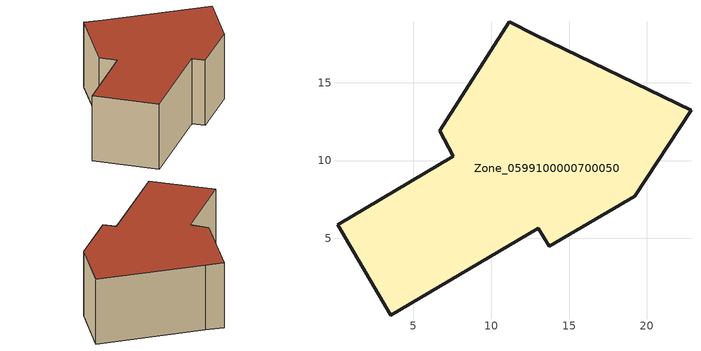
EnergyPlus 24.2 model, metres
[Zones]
Zone_0599100000700050
 floor ground (C_G): 11.17,18.91 12.86,18.06 22.83,13.24 19.22,7.7 13.72,4.5 13.03,5.66 3.56,0.07 0.13,5.86 7.56,10.28 6.71,11.91 z0
 wall outside (C_F): 13.72,4.5 19.22,7.7 22.83,13.24 12.86,18.06 11.17,18.91 6.71,11.91 7.56,10.28 0.13,5.86 3.56,0.07 13.03,5.66 13.72,4.5 z0:6.87
 roof outside (C_R): 12.86,18.06 11.17,18.91 6.71,11.91 7.56,10.28 0.13,5.86 3.56,0.07 13.03,5.66 13.72,4.5 19.22,7.7 22.83,13.24 z6.87
[BUILDING]
Pand.0599100000700050: North Axis=0; Terrain=City; Loads Convergence Tolerance Value=0.04; Temperature Convergence Tolerance Value=0.4; Solar Distribution=FullExterior; Maximum Number of Warmup Days=25; Minimum Number of Warmup Days=1
[Site:Location]
Rotterdam.The.Hague.AP_ZH_NLD Design_Conditions: Latitude=51.96; Longitude=4.45; Time Zone=1; Elevation=-4.5
[SITE:GROUNDTEMPERATURE:BUILDINGSURFACE]
18, 18, 18, 18, 18, 18, 18, 18, 18, 18, 18, 18
[MATERIAL] Thermal Absorptance=0.9; Solar Absorptance=0.7; Visible Absorptance=0.7
Name | Roughness | Thickness | Conductivity | Density | Specific Heat
G.TI.1946-1964 | MediumSmooth | 0.15 | 1 | 540 | 1210
F.TI.1946-1964 | Rough | 0.3 | 0.857143 | 1920 | 840
R.TI.1946-1964 | MediumRough | 0.2 | 0.277778 | 1500 | 1000
[CONSTRUCTION]
C_G: G.TI.1946-1964
C_F: F.TI.1946-1964
C_R: R.TI.1946-1964
[ZONE]
Zone_0599100000700050: Type=1; Multiplier=1; Ceiling Height=Autocalculate; Volume=Autocalculate; Floor Area=autocalculate; Part of Total Floor Area=Yes
[ZONEINFILTRATION:DESIGNFLOWRATE]
Infil_Zone_0599100000700050: Zone or ZoneList or Space or SpaceList=Zone_0599100000700050; Schedule=AlwaysOn; Design Flow Rate Calculation Method=Flow/Area; Flow Rate per Floor Area=0.003; Constant Term Coefficient=1; Temperature Term Coefficient=0; Velocity Term Coefficient=0; Velocity Squared Term Coefficient=0
[HVACTEMPLATE:ZONE:IDEALLOADSAIRSYSTEM]
Zone_0599100000700050: Maximum Heating Supply Air Temperature=50; Minimum Cooling Supply Air Temperature=13; Maximum Heating Supply Air Humidity Ratio=0.0156; Minimum Cooling Supply Air Humidity Ratio=0.0077; Heating Limit=NoLimit; Cooling Limit=NoLimit; Dehumidification Control Type=ConstantSensibleHeatRatio; Cooling Sensible Heat Ratio=0.7; Dehumidification Setpoint=60; Humidification Control Type=None; Humidification Setpoint=30; Outdoor Air Method=None; Outdoor Air Flow Rate per Person=0.00944; Outdoor Air Flow Rate per Zone Floor Area=0; Outdoor Air Flow Rate per Zone=0; Demand Controlled Ventilation Type=None; Outdoor Air Economizer Type=NoEconomizer; Heat Recovery Type=None; Sensible Heat Recovery Effectiveness=0.7; Latent Heat Recovery Effectiveness=0.65
[ZONECONTROL:THERMOSTAT]
ThermostatControl_Zone_0599100000700050: Zone or ZoneList=Zone_0599100000700050; Control Type Schedule=DualSetpointControlType; Control 1=Thermostat_Zone_0599100000700050; Temperature Difference Between Cutout And Setpoint=0
[THERMOSTATSETPOINT:DUALSETPOINT]
Thermostat_Zone_0599100000700050: Heating Setpoint Temperature Schedule=HeatingSetpoint_Zone_0599100000700050; Cooling Setpoint Temperature Schedule=CoolingSetpoint_Zone_0599100000700050
[SCHEDULE:COMPACT]
HeatingSetpoint_Zone_0599100000700050: Through: 12/31, For: AllDays, Until: 24:00, 21
CoolingSetpoint_Zone_0599100000700050: Through: 12/31, For: AllDays, Until: 24:00, 24
DualSetpointControlType: Through: 12/31, For: AllDays, Until: 24:00, 4
AlwaysOn: Through: 12/31, For: AllDays, Until: 24:00, 1
